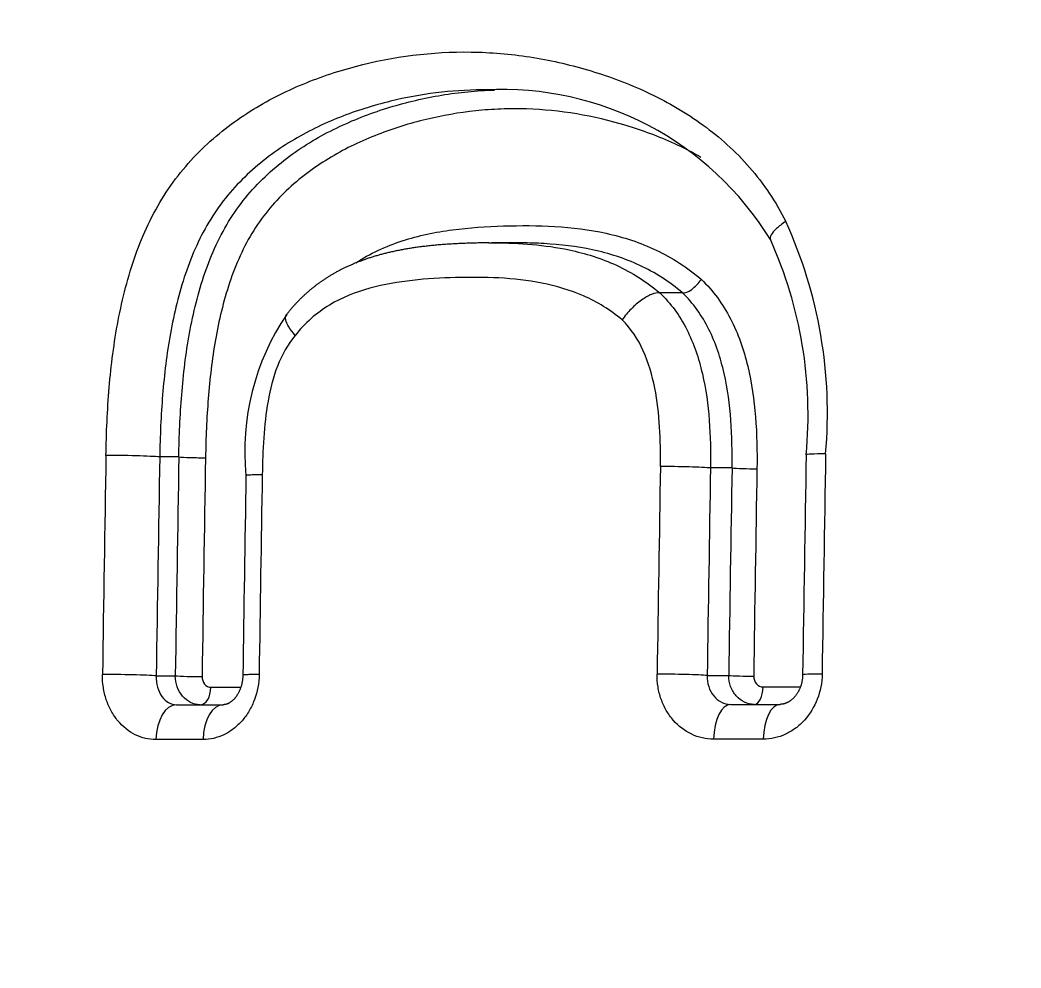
# Model space of a CAD drawing. Header units: millimetres. Extents: x 976 to 9349, y -714 to 2211.
# Drawn here: x 5085.9393 to 5086.2166, y 129.4823 to 129.7447 of the extents above; entities that cross this region are included whole.
import ezdxf

# ---------------------------------------------------------------- set-up
doc = ezdxf.new("R2010")
doc.units = ezdxf.units.MM
doc.layers.add('Wbudowane', color=175, linetype='Continuous')

# ---------------------------------------------------------------- blocks, each defined once
blk = doc.blocks.new('Z$W@#9123')
for p, q in [((19.38118613289663, 38.55427107075252), (19.38118010511084, 38.56462207614913)), ((19.38600522553736, 38.54532535075509), (19.38599677985269, 38.55900404369777)), ((19.39564587380454, 38.55433814771663), (19.39565527575945, 38.54059666810326)), ((19.32055024145978, 38.54568304126838), (19.32055024145978, 38.53971975741365)), ((19.37800959167288, 38.53881040770557), (19.37800959167288, 38.54477088522799)), ((19.27208130135699, 38.53198144305179), (19.27208130135699, 38.53199002046358)), ((19.27208130135699, 38.53198144305179), (19.27208130135699, 38.52568396812808)), ((19.27208025999926, 38.52566499262343), (19.2720813013571, 38.52568396812808)), ((19.2582080192235, 38.48583748031456), (19.2582080192235, 38.47917399063431)), ((19.38128012962187, 38.40133629078878), (19.38127477028308, 38.40962931501576)), ((19.38610259151409, 38.39181839673165), (19.38609414582936, 38.40476470796079)), ((19.39575041101409, 38.39917440178192), (19.39575908852117, 38.38612594820052)), ((19.31749968255878, 38.39245698717332), (19.31749968255878, 38.38716446159901)), ((19.37810695764955, 38.38620230301967), (19.37810695764955, 38.39149528872485))]:
    blk.add_line(p, q)
for centre, radius, start, end in [((19.30542329688615, 38.44399307489243), 0.1281161780369431, 84.97205439885212, 114.5135440168393), ((19.83350672272172, 68.84161808874842), 30.27441410279125, 269.0217793995511, 269.1371817651633), ((19.30572873699953, 38.44911414110538), 0.1176269553171522, 84.55283770315631, 114.3010668948903), ((19.80438265262899, 67.11588837291993), 28.55383629448782, 269.0217653044812, 269.1440666872371), ((19.3029818177589, 38.48197222638578), 0.08725029779065846, 121.5718861554236, 182.981243473254), ((19.83475503439968, 69.16834727335959), 30.62007447712903, 269.0381601149468, 269.1456491688966), ((19.83470868366487, 69.12379060823764), 30.5824299440192, 269.0366855497595, 269.1443484645482), ((19.834966609069, 69.22849444262351), 30.69308579922921, 269.0396773070523, 269.1469519883557), ((19.8348249040875, 69.14678143499623), 30.62525624273844, 269.037064358017, 269.1446592747605), ((19.31598301866472, 38.47862051078778), 0.06789044542406945, 235.9969536717461, 275.6462812343119), ((19.83720607099718, 69.45291215859265), 31.04160632342514, 269.0497951187951, 269.1518742118067), ((19.81385780560009, 67.89962241830199), 29.49265586088807, 269.0457042726466, 269.153098225153), ((19.8391506223594, 69.32106333714023), 30.92560289842362, 269.0338610372052, 269.1461199722518), ((19.83883119433733, 69.33708319831135), 30.94901739784683, 269.0348156211318, 269.1470317447889), ((19.83922070275185, 69.34152714380934), 30.95875904949563, 269.0343983894067, 269.1465792160302), ((19.83886472385444, 69.4016929414372), 31.03380071743169, 269.0366583255458, 269.148651693981)]:
    blk.add_arc(centre, radius, start, end)
for centre, major_axis, ratio, start_param, end_param in [((19.31706489241685, 38.57621226105653), (0.0001700899543960466, 0.009998553365728191), 0.03773985912770284, 2.049056761693546, 3.141755180876853), ((19.37798695991779, 38.57523705359085), (0.0001500476697009756, 0.00999887422147433), 0.03344999450202723, 2.049397565278416, 3.14160594815662), ((19.39599677836424, 38.55900898863251), (0.009999998100312935, 6.163905891254373e-06), 0.4673549422720412, 3.141331826500065, 4.677003240590159), ((19.32054751336938, 38.55021457952898), (-8.406753488343634e-05, -0.00499929321500503), 0.0373215224755665, 0.4366573669021605, 2.06593588420918), ((19.38100522628156, 38.55190289850498), (-0.004999999043343861, -3.092984793284792e-06), 0.4739273326491362, 3.166369078430362, 4.675906583211041), ((19.37800686358241, 38.5493024234886), (-7.467336384930912e-05, -0.004999442357776773), 0.03329992944177212, 0.4365910152245949, 2.066185772252808), ((19.39600522404891, 38.54533029568984), (0.00999999808729627, 6.184985990032039e-06), 0.473636004929468, 3.141330867259278, 4.67709405638513), ((19.32055569764071, 38.53065668089243), (0.0001676128003343103, 0.009998595198786042), 0.03720975578859711, 0.4366554203367139, 2.072888483608857), ((19.37801504785386, 38.52974733118435), (0.0001488921944910182, 0.009998891494281126), 0.03320261696963859, 0.4365895036849956, 2.073103446055986), ((19.39609414434085, 38.40476965289577), (0.009999997885624251, 6.502880409153811e-06), 0.5598405142636769, 3.141314367263502, 4.677644812629371), ((19.38110259225829, 38.39847878788873), (-0.004999998926694116, -3.27613517842055e-06), 0.5718454395760992, 3.155154541312253, 4.676499348458181), ((19.31749695446831, 38.39698852543415), (8.423035173857342e-05, 0.004999290474437534), 0.03739120801941659, 3.578251237092005, 5.324124868341665), ((19.37810422955909, 38.39602682698546), (7.443888688091205e-05, 0.00499944585450468), 0.03319952957503056, 3.578182109382, 5.32381466534385), ((19.39610259002552, 38.3918233416664), (0.009999997858257947, 6.544832388544198e-06), 0.570060504365403, 3.141311988288197, 4.677658971133929), ((19.3175051387397, 38.3781013850778), (-0.0001685332573601872, -0.009998579726203105), 0.03740673445920994, 3.578251508486716, 5.334644249184576), ((19.37811241383048, 38.37713922649846), (-0.0001489564893833431, -0.009998890536669242), 0.0332163821282155, 3.578182370817659, 5.334292898025064)]:
    blk.add_ellipse(centre, major_axis=major_axis, ratio=ratio, start_param=start_param, end_param=end_param)
for points, knots in [([(19.37762097516321, 38.5706366469044), (19.3800035096553, 38.57060076081962), (19.38237177700267, 38.57013766629757), (19.38670968292331, 38.56846530138546), (19.38871917749725, 38.5672361845443), (19.39120973141041, 38.56497676029267), (19.391969353332, 38.56413957369455), (19.39327364409309, 38.56237791469971), (19.39382544455248, 38.56144985525611), (19.39472696828113, 38.55949878869455), (19.39507208552806, 38.55847868379692), (19.39552844607857, 38.55643052653818), (19.3956451518788, 38.55539189604269), (19.39564587380454, 38.55433814771663)], [0, 0, 0, 0, 0.2500000000000032, 0.2500000000000032, 0.5000000000000064, 0.5000000000000064, 0.6250000000000048, 0.6250000000000048, 0.7500000000000032, 0.7500000000000032, 0.8750000000000016, 0.8750000000000016, 1, 1, 1, 1]), ([(19.37783684120177, 38.56523783164766), (19.37796342851522, 38.56523493352915), (19.37818169810305, 38.56522940287073), (19.37854448085113, 38.56520496119356), (19.37890216904879, 38.56516871119129), (19.37925976742224, 38.56511977733248), (19.37961302581209, 38.56505878473126), (19.37996324830959, 38.56498542992063), (19.38030690001693, 38.56490100781775), (19.38064276085709, 38.56480595726998), (19.38096955715508, 38.56470094527549), (19.38129102465598, 38.56458487251871), (19.38160896949603, 38.56445694487343), (19.38190764337207, 38.56432392123816), (19.38218313971993, 38.56418992643853), (19.38243382326584, 38.56405827446542), (19.38269241978958, 38.56391193940476), (19.38296028720771, 38.56374779852626), (19.38323250161642, 38.56356636035321), (19.38349145898309, 38.56337902763312), (19.38373553201768, 38.56318771317319), (19.38396394358921, 38.56299388193588), (19.38417297314157, 38.56280188521691), (19.38438085667241, 38.56259543223996), (19.3845846896653, 38.56237554507311), (19.38478127357428, 38.56214368492897), (19.3849564908644, 38.56191782117048), (19.38510976086917, 38.56170170189512), (19.38524106496567, 38.56149898081708), (19.38536933439786, 38.56128151297276), (19.38549706947282, 38.56103947586598), (19.38561754422949, 38.56077798034312), (19.38571759848185, 38.56052698572694), (19.38579716132119, 38.5602930787943), (19.38585730899746, 38.56008290258137), (19.38590943855189, 38.5598606777171), (19.3859532708766, 38.55961684993304), (19.38598336169815, 38.55935461476088), (19.38599692106914, 38.5591414513749), (19.38599528662564, 38.5590335108086), (19.38599474528183, 38.55900160854139)], [0, 0, 0, 0, 0.02374778832969007, 0.04854914004392706, 0.07338671947088327, 0.09818560426705657, 0.1228748543989464, 0.1475481556750781, 0.1724837004495555, 0.1967170420261608, 0.2209013086024232, 0.2452190347395558, 0.2698474552248416, 0.2950106092558636, 0.3167888299471375, 0.3374837042885321, 0.3587014543552469, 0.3843588159406794, 0.4100501237638436, 0.4356606356084191, 0.4610877617703979, 0.4862468325569554, 0.5110145246648281, 0.5350917991546333, 0.563890841315667, 0.5921811518651279, 0.6196325932176466, 0.6460196190528282, 0.6711727700027156, 0.6954142660739271, 0.7281959759902892, 0.7610814665569361, 0.7927539890476571, 0.8228935593212271, 0.851326380949526, 0.8785088860311381, 0.9135615228364566, 0.9505234824446797, 0.987515244723567, 1, 1, 1, 1]), ([(19.31710299466033, 38.37227864359375), (19.31080238384396, 38.37238459933565), (19.30452887879977, 38.37265771815487), (19.2920652691177, 38.37371694261537), (19.28587473640664, 38.37450038112047), (19.27668129423733, 38.3762436454756), (19.27363232567444, 38.37692016174901), (19.26757289977348, 38.3785103401508), (19.26454619427835, 38.37943081831304), (19.25575228567192, 38.3825602392601), (19.2502207776601, 38.38513979688878), (19.24257609004206, 38.38999018881441), (19.240139729041, 38.39177359831206), (19.23561820265456, 38.39553027100533), (19.23351035518766, 38.39751686496402), (19.22758734810822, 38.40376419719996), (19.22414801620431, 38.40835577441703), (19.21831936295223, 38.41784342629308), (19.215897338746, 38.42276188323376), (19.21181759791267, 38.43288288332883), (19.21015517208355, 38.43811818551353), (19.20624925013385, 38.45393392586629), (19.2050744401634, 38.46461735794833), (19.20558166280847, 38.48084930171899), (19.20613891106211, 38.48632665263131), (19.20798777377303, 38.49708029616249), (19.20927518666775, 38.50238027311457), (19.21253194487093, 38.51283330432739), (19.21450135535321, 38.51798638893251), (19.21812592916717, 38.52556133560665), (19.21945304290051, 38.52807056734878), (19.22234398120929, 38.53297365460639), (19.22390162406498, 38.5353589775973), (19.22726730314264, 38.53998004154141), (19.22907525512107, 38.54221583492676), (19.23297518710689, 38.54651600941452), (19.23507885768072, 38.54859041835243), (19.24179633388621, 38.55444037215898), (19.24675860784185, 38.55780538998874), (19.25226682680761, 38.56056127280067)], [0, 0, 0, 0, 0.06250000000000022, 0.06250000000000022, 0.1250000000000004, 0.1250000000000004, 0.156250000000001, 0.156250000000001, 0.1875000000000015, 0.1875000000000015, 0.2500000000000022, 0.2500000000000022, 0.2812500000000023, 0.2812500000000023, 0.3125000000000024, 0.3125000000000024, 0.3750000000000026, 0.3750000000000026, 0.4375000000000027, 0.4375000000000027, 0.5000000000000028, 0.5000000000000028, 0.6250000000000006, 0.6250000000000006, 0.6875000000000003, 0.6875000000000003, 0.7500000000000001, 0.7500000000000001, 0.8124999999999999, 0.8124999999999999, 0.8437499999999999, 0.8437499999999999, 0.8749999999999999, 0.8749999999999999, 0.9062499999999999, 0.9062499999999999, 0.9374999999999999, 0.9374999999999999, 1, 1, 1, 1]), ([(19.25226682680761, 38.56056127280067), (19.25293461155707, 38.5595695500092), (19.25362170054802, 38.55868617649867), (19.25490083027717, 38.55730665882743), (19.25550757959491, 38.55679401664497), (19.25654380505898, 38.55621897066885), (19.25697963691397, 38.55615064871222), (19.25729976331507, 38.55630950511932)], [0, 0, 0, 0, 0.333467315511973, 0.333467315511973, 0.6669346310239459, 0.6669346310239459, 0.9999999999999999, 0.9999999999999999, 0.9999999999999999, 0.9999999999999999]), ([(19.26835943311693, 38.53718315020888), (19.26989124541774, 38.53879911425042), (19.27156831020159, 38.54027565662113), (19.27519899416376, 38.5429622923275), (19.27716994102451, 38.5441801819868), (19.28331783591972, 38.54737284521002), (19.28773247053289, 38.5489132044554), (19.29699659828265, 38.55114775793572), (19.30169395932887, 38.55180959859194), (19.31116914140694, 38.55257216736891), (19.31594768517863, 38.55266791298209), (19.32075163170987, 38.55258725524209)], [0, 0, 0, 0, 0.1250000000000006, 0.1250000000000006, 0.2500000000000013, 0.2500000000000013, 0.5000000000000009, 0.5000000000000009, 0.7500000000000004, 0.7500000000000004, 1, 1, 1, 1]), ([(19.37818882871085, 38.55167684228945), (19.37898099529531, 38.55166502802399), (19.37975473323405, 38.55193900414338), (19.38086048332485, 38.55289476191115), (19.38118654086668, 38.5535730384006), (19.38118613289663, 38.55427107075252)], [0, 0, 0, 0, 0.5, 0.5, 1, 1, 1, 1]), ([(19.38600387979386, 38.55177226399405), (19.38596538737499, 38.54992313909815), (19.38510374606727, 38.54812560270557), (19.38292593321768, 38.54618366473073), (19.38203920173709, 38.54565577102062), (19.38010278781684, 38.54494629269357), (19.37906621374259, 38.5447652935145), (19.37800959167288, 38.54477088522799)], [0, 0, 0, 0, 0.494076103051788, 0.494076103051788, 0.747038051525894, 0.747038051525894, 1, 1, 1, 1]), ([(19.32055024145978, 38.54568304126838), (19.31612222135811, 38.54575982690676), (19.31171639191331, 38.5456829803461), (19.30297634938819, 38.54503193260803), (19.29864144055631, 38.5444624883462), (19.29008747842477, 38.54252076423836), (19.28597153451125, 38.54116558125247), (19.28026391983002, 38.53832320819834), (19.27842791117149, 38.53722972789978), (19.27505170107236, 38.53479992875918), (19.27349636376499, 38.53345787102239), (19.27208130135699, 38.53198144305179)], [0, 0, 0, 0, 0.2499999999999977, 0.2499999999999977, 0.4999999999999954, 0.4999999999999954, 0.7499999999999931, 0.7499999999999931, 0.8749999999999966, 0.8749999999999966, 1, 1, 1, 1]), ([(19.37800959167288, 38.53881040770557), (19.37907297573048, 38.53877412229781), (19.38011333754594, 38.53891650695391), (19.38205071515495, 38.53953199316402), (19.38293523263127, 38.54000491041711), (19.38513990100836, 38.5418013992894), (19.38600638009126, 38.54352252668468), (19.38600522553736, 38.54532535075509)], [0, 0, 0, 0, 0.2500000000000172, 0.2500000000000172, 0.5000000000000344, 0.5000000000000344, 1, 1, 1, 1]), ([(19.27208130135699, 38.52568396812808), (19.27350057750942, 38.52719425224768), (19.27506380480827, 38.52857139237221), (19.27846556423094, 38.53106825279042), (19.28030163937888, 38.53218220663939), (19.28410427449757, 38.53411394051204), (19.2860848993987, 38.53494280737618), (19.2901791401838, 38.53637048977134), (19.29230338177661, 38.5369706075569), (19.29869069425598, 38.53844875988398), (19.3030114194338, 38.5390309301838), (19.31172957766898, 38.53970350671398), (19.31612773106821, 38.53978926543641), (19.32055024145978, 38.53971975741365)], [0, 0, 0, 0, 0.1250000000000012, 0.1250000000000012, 0.2500000000000023, 0.2500000000000023, 0.3750000000000035, 0.3750000000000035, 0.5000000000000047, 0.5000000000000047, 0.7500000000000023, 0.7500000000000023, 1, 1, 1, 1]), ([(19.39565527575945, 38.54059666810326), (19.39565671282975, 38.53849344109994), (19.39518197346746, 38.53641289406346), (19.3933924199697, 38.5326141278565), (19.39205571984292, 38.5308605406658), (19.38956928379076, 38.5286954178232), (19.38864395158242, 38.52803673186736), (19.38668758415417, 38.52690967282319), (19.38565320034115, 38.52643538438065), (19.38347066099266, 38.52566724026292), (19.38232509181, 38.52537730865288), (19.38001868311949, 38.52500603393401), (19.37884581176729, 38.52491988986253), (19.37765238377227, 38.52493770833507)], [0, 0, 0, 0, 0.2499999999999934, 0.2499999999999934, 0.4999999999999869, 0.4999999999999869, 0.6249999999999901, 0.6249999999999901, 0.7499999999999934, 0.7499999999999934, 0.8749999999999967, 0.8749999999999967, 1, 1, 1, 1]), ([(19.23453730715795, 38.5370655927079), (19.23316526267979, 38.5347034655681), (19.231922105075, 38.53228512331862), (19.22876698431833, 38.52543762172559), (19.22709662387416, 38.52091175985447), (19.222989650621, 38.50731215400742), (19.2214252019171, 38.49809241084427), (19.22106399532333, 38.48636820933848), (19.22107236444856, 38.48400834457016), (19.22124915344335, 38.47932839658006), (19.22175285318883, 38.47234836554662), (19.22294922239644, 38.46548518065174), (19.22512649074508, 38.45643407775833), (19.22649955661797, 38.4519576629441), (19.22994072192154, 38.4431179966557), (19.23199572524709, 38.43879775917094), (19.23566379517302, 38.43261596655725), (19.23698692962682, 38.43060028682521), (19.23987101326401, 38.42667318000622), (19.24143936214097, 38.42475342118814), (19.24653244051143, 38.41923903684619), (19.25036493982799, 38.41595979488875), (19.25698146438964, 38.41181237263959), (19.25935353039682, 38.410554051399), (19.26421200830794, 38.4083399335766), (19.2667098923215, 38.40737361096035), (19.27436866914758, 38.40481232951265), (19.27973019511217, 38.40354685918055), (19.29047966637773, 38.40166102713442), (19.29589146679086, 38.40103073232513), (19.30676288032436, 38.4001734984638), (19.31222282059395, 38.39994933258026), (19.31769835735025, 38.3998569867033)], [0, 0, 0, 0, 0.0414559929501517, 0.0414559929501517, 0.1151901473385996, 0.1151901473385996, 0.2626584561154954, 0.2626584561154954, 0.2995255333097199, 0.2995255333097199, 0.3363926105039445, 0.4101267648923946, 0.4101267648923946, 0.4838609192808446, 0.4838609192808446, 0.5575950736692947, 0.5575950736692947, 0.5944621508635193, 0.5944621508635193, 0.6313292280577439, 0.6313292280577439, 0.7050633824461938, 0.7050633824461938, 0.7419304596404197, 0.7419304596404197, 0.7787975368346455, 0.7787975368346455, 0.8525316912230969, 0.8525316912230969, 0.9262658456115486, 0.9262658456115486, 1, 1, 1, 1]), ([(19.26377272442949, 38.44146417808111), (19.26246322598831, 38.4434413364545), (19.26131465355093, 38.44549706616817), (19.25926515387852, 38.44982462969324), (19.25838367511994, 38.45208537737903), (19.2561662101744, 38.45889700504586), (19.25522702178114, 38.46352812975488), (19.25398179404652, 38.47290989836233), (19.2536809076293, 38.47766780309621), (19.25338594687793, 38.4871566101765), (19.25338449581392, 38.49190596526046), (19.2539560018019, 38.50139343762567), (19.25452661847157, 38.50613171024838), (19.25608359352259, 38.51321072242467), (19.25672382090823, 38.51557160473817), (19.25826185291339, 38.520181352176), (19.26006087226421, 38.524700416717), (19.2624482113788, 38.52901187040266), (19.26516366083018, 38.5332061147576), (19.26668869035802, 38.5352452096497), (19.26835943311693, 38.53718315020888)], [0, 0, 0, 0, 0.06914074773913184, 0.06914074773913184, 0.1407453056053518, 0.1407453056053518, 0.2839544213377935, 0.2839544213377935, 0.4271635370702354, 0.4271635370702354, 0.5703726528026771, 0.5703726528026771, 0.7135817685351189, 0.7135817685351189, 0.7851863264013392, 0.7851863264013392, 0.8567908842675594, 0.9283954421337799, 0.9283954421337799, 1, 1, 1, 1]), ([(19.27208130135699, 38.53199002046358), (19.27214543040373, 38.53262668135949), (19.27177730886018, 38.53355213145414), (19.27040286700782, 38.53546940056526), (19.26939276184555, 38.53645813065782), (19.26835943311693, 38.53718315020888)], [0, 0, 0, 0, 0.5, 0.5, 1, 1, 1, 1]), ([(19.27208130135699, 38.53199002046358), (19.27050552128418, 38.5301583584785), (19.26907182359855, 38.5282291760775), (19.26652895741393, 38.52426206002042), (19.2643022038846, 38.52018212757844), (19.26263642772682, 38.51590363274727), (19.26121633458416, 38.51153924380719), (19.26062816223697, 38.50930585440892), (19.25920162719098, 38.5026166461339), (19.25868206000172, 38.49813787032713), (19.2582996384665, 38.49155104282249), (19.25823506940208, 38.48944803178665), (19.25821477003541, 38.4873445384992)], [0, 0, 0, 0, 0.1441528263800181, 0.1441528263800181, 0.2883056527600362, 0.4324584791400544, 0.4324584791400544, 0.5766113055200724, 0.5766113055200724, 0.8649169582801095, 0.8649169582801095, 1, 1, 1, 1]), ([(19.25820775621321, 38.47993972123822), (19.25823765440634, 38.48687667698573), (19.25872645553358, 38.49382589394691), (19.2611118115675, 38.50502887085804), (19.26246485959234, 38.50939073230165), (19.26540332147943, 38.51577308129185), (19.26653597343858, 38.51786804465792), (19.26908379393711, 38.52188129161232), (19.27050467129584, 38.5238130655016), (19.27208025999926, 38.52566499262343)], [0, 0, 0, 0, 0.4334263605593128, 0.4334263605593128, 0.7167131802796564, 0.7167131802796564, 0.8583565901398281, 0.8583565901398281, 1, 1, 1, 1]), ([(19.27208025999926, 38.52566499262343), (19.27201429632163, 38.52502511308944), (19.27215686711475, 38.52425094966588), (19.27283521061224, 38.52251567851818), (19.2733714892027, 38.52156204006837), (19.27474703663398, 38.51963678993002), (19.275596849983, 38.51865246208649), (19.27745786819372, 38.51682640964873), (19.27849708333213, 38.515958761619), (19.27952920148226, 38.51523354178971)], [0, 0, 0, 0, 0.25, 0.25, 0.5, 0.5, 0.75, 0.75, 1, 1, 1, 1]), ([(19.32014890564921, 38.52585021875097), (19.31647871682213, 38.52591191346573), (19.31282618111464, 38.52586082571702), (19.30557739440741, 38.52539773897411), (19.30198052383327, 38.52498969916587), (19.29487880031485, 38.52358295110321), (19.29134487311859, 38.52256879146967), (19.28488852628237, 38.51965163945488), (19.2819063800456, 38.51769134661163), (19.27952920148226, 38.51523354178971)], [0, 0, 0, 0, 0.25, 0.25, 0.5, 0.5, 0.75, 0.75, 1, 1, 1, 1]), ([(19.27952920148226, 38.51523354178971), (19.2781456848212, 38.51359584161605), (19.27690843895658, 38.51188376539471), (19.2747076084022, 38.50832138199848), (19.27373960788634, 38.5064590578595), (19.27125869515743, 38.50081313538271), (19.27014123199035, 38.49695290702607), (19.26781571975778, 38.48520005399791), (19.26761613649501, 38.47711404873621), (19.26794655878388, 38.46511514247118), (19.26816003232148, 38.46113153346346), (19.26903698063654, 38.45321010138764), (19.26970129959346, 38.44924963178528), (19.27183948278605, 38.44150518252582), (19.27329700479049, 38.43774366717139), (19.27759837441124, 38.43059977541475), (19.28035433653253, 38.42741429874332), (19.28386416720508, 38.42470230406002)], [0, 0, 0, 0, 0.06249999999999795, 0.06249999999999795, 0.1249999999999959, 0.1249999999999959, 0.2499999999999952, 0.2499999999999952, 0.4999999999999969, 0.4999999999999969, 0.6249999999999977, 0.6249999999999977, 0.7499999999999984, 0.7499999999999984, 0.8749999999999992, 0.8749999999999992, 1, 1, 1, 1]), ([(19.31749968255878, 38.39245698717332), (19.31174131246058, 38.39255226876753), (19.30600014753196, 38.39279114020314), (19.29457137857065, 38.3937155933495), (19.28888343004888, 38.39439826264538), (19.27758903931107, 38.39644407287983), (19.27196830802154, 38.3978167532307), (19.26394803719199, 38.40057960978334), (19.26133299537673, 38.40162020537355), (19.25624586739593, 38.40399569514921), (19.25376640697033, 38.40533936892189), (19.24683662061511, 38.40974653025546), (19.24279898161518, 38.41320534146462), (19.23742243132148, 38.4190093634918), (19.23575950990585, 38.42103391712544), (19.23270272172505, 38.42517065602419), (19.23129929325739, 38.42729329899748), (19.22740781145581, 38.43380222926703), (19.22522786789222, 38.43834643421451), (19.22157303676317, 38.44766347709947), (19.22011659237637, 38.45238066762613), (19.2178102700841, 38.46191831126612), (19.21696648979253, 38.46674025866332), (19.21619124362661, 38.4740557943137), (19.21601462767904, 38.47650808345429), (19.21591052363573, 38.47929279916298), (19.21590003897865, 38.47961149597495), (19.21589097205373, 38.47993046059219)], [0, 0, 0, 0, 0.1045528799558072, 0.1045528799558072, 0.2091057599116144, 0.2091057599116144, 0.3136586398674217, 0.3136586398674217, 0.365935079845325, 0.365935079845325, 0.4182115198232283, 0.4182115198232283, 0.5227643997790372, 0.5227643997790372, 0.5750408397569421, 0.5750408397569421, 0.627317279734847, 0.627317279734847, 0.7318701596906576, 0.7318701596906576, 0.8364230396464681, 0.8364230396464681, 0.9409759196022786, 0.9409759196022786, 0.9932523595801832, 0.9932523595801832, 0.9999999999999999, 0.9999999999999999, 0.9999999999999999, 0.9999999999999999]), ([(19.25820966236716, 38.47835615227382), (19.2582096654881, 38.47833875227184), (19.25820965774921, 38.47779550304472), (19.25822493869032, 38.47660816586836), (19.25825623035985, 38.47489819098041), (19.25830643139784, 38.47310036021167), (19.25836940630404, 38.47133025354515), (19.25844578231977, 38.46962445242389), (19.25853481556135, 38.46798196412783), (19.25864000110607, 38.46635632748803), (19.25876315327423, 38.46474325322811), (19.25890001795312, 38.46319567129899), (19.25905060666281, 38.46170414565631), (19.25921431902771, 38.46026547261772), (19.25939074923542, 38.45887749954886), (19.25957938716192, 38.4575394623696), (19.25978025475922, 38.45624590097941), (19.2599936599168, 38.45499072268535), (19.26021978411973, 38.45376954690846), (19.26045878291654, 38.45257883608406), (19.26071078066462, 38.45141568723147), (19.26097586952642, 38.45027787702384), (19.26125280157652, 38.44916840011842), (19.26154095580989, 38.44808801911154), (19.26183953191241, 38.44703801328274), (19.26214913643821, 38.44601451789936), (19.26247014418823, 38.44501497671217), (19.26280279286414, 38.44403752744347), (19.26314729476007, 38.4430805849529), (19.26350384139488, 38.44214278438039), (19.2638726167034, 38.44122292889574), (19.2642537667935, 38.44032001459414), (19.2646475253207, 38.43943300320439), (19.26503897223432, 38.43859328286067), (19.26543541034971, 38.43778080207062), (19.26584117093478, 38.43698532154576), (19.26627312855067, 38.43617613535889), (19.26672268454729, 38.43537152720637), (19.26718314425256, 38.43458349555476), (19.26765390952949, 38.43381259500075), (19.26813427352818, 38.4330594699311), (19.2686255713665, 38.43232171913201), (19.26912822658028, 38.43159817491096), (19.26964365043449, 38.43088671718647), (19.27017094125705, 38.43018849309124), (19.27071010654208, 38.42950334498892), (19.27126117954435, 38.4288311041937), (19.27182420265763, 38.42817160950267), (19.27239922281979, 38.42752471250765), (19.27298629793086, 38.42689027457936), (19.27358579740877, 38.4262678482603), (19.27419793800857, 38.42565714713874), (19.27482313093338, 38.42505777125757), (19.27546084176123, 38.42447020268764), (19.27611268570922, 38.42389300951641), (19.27677275018084, 38.42333144379609), (19.27743005910423, 38.42279299908705), (19.27782674576213, 38.42248325914329), (19.2780438428768, 38.42231418139772)], [0, 0, 0, 0, 0.000794658801590332, 0.02876299024221665, 0.05771994309688381, 0.0878062717783851, 0.1193328365230736, 0.1472715349573512, 0.1738593902187001, 0.2021646640229662, 0.2291873748091166, 0.2551013722121162, 0.2800821466031086, 0.3042687099425179, 0.3275397485194383, 0.3499373042925396, 0.371612787787022, 0.3926621797053272, 0.4131624349543493, 0.4331768810236951, 0.4527586002934443, 0.4719527966020085, 0.4907859436031423, 0.5090547608954971, 0.5268580977750924, 0.5442643176120487, 0.5613156358931822, 0.5780484926216254, 0.5944948597419044, 0.6106830830820542, 0.6266385292977934, 0.6423840918560834, 0.6579405923462732, 0.6733271028470433, 0.686879665608216, 0.7012058446352264, 0.715988822254345, 0.7306045959717736, 0.7450412600887116, 0.7592931448073325, 0.7733566187037582, 0.7872114012507372, 0.8010340335002475, 0.8147636575129091, 0.8284060886230291, 0.8419699859778357, 0.8554637781680158, 0.8688956762386255, 0.8822736942872328, 0.8956061800894043, 0.9088999174386168, 0.9221864218849167, 0.9354633667807569, 0.9487374969749598, 0.9620141104395933, 0.9752990848599248, 0.9885990614940982, 1, 1, 1, 1]), ([(19.21584845334377, 38.47640580669031), (19.21588907159412, 38.46787978045199), (19.21695277991017, 38.45944942251504), (19.22015397163875, 38.44633914629594), (19.22164115709148, 38.44159093979783), (19.22528793456206, 38.43241204528886), (19.22745090283337, 38.42795224420615), (19.23266033375302, 38.41935569490283), (19.23574220801282, 38.41518771678329), (19.24108471083622, 38.40952680717464), (19.24298998289476, 38.40772985231797), (19.24709191789475, 38.40434184277365), (19.24931101105358, 38.40273793994743), (19.25629462737174, 38.39840804484925), (19.26136973599381, 38.39614139242781), (19.26943195841989, 38.39340402550897), (19.27219551538496, 38.39260516484956), (19.27772823903393, 38.39122513381767), (19.28051417175368, 38.39063800938197), (19.28891883960023, 38.38912348958502), (19.29458392837466, 38.388440258213), (19.30599648923049, 38.38750961873393), (19.31175179726785, 38.38726481762751), (19.31749968255878, 38.38716446159901)], [0, 0, 0, 0, 0.1791315361831692, 0.1791315361831692, 0.281740094160273, 0.281740094160273, 0.3843486521373765, 0.3843486521373765, 0.4869572101144803, 0.4869572101144803, 0.5382614891030321, 0.5382614891030321, 0.5895657680915839, 0.5895657680915839, 0.6921743260686878, 0.6921743260686878, 0.7434786050572398, 0.7434786050572398, 0.7947828840457919, 0.7947828840457919, 0.8973914420228959, 0.8973914420228959, 1, 1, 1, 1]), ([(19.28386416720508, 38.42470230406002), (19.28223773979926, 38.42326765645134), (19.28065270095522, 38.42231831838671), (19.27890876568506, 38.42197803180375), (19.27843745818404, 38.42203937939053), (19.27807812416575, 38.42228715237206), (19.27806047140223, 38.42230005232727), (19.27804321007216, 38.42231340973944)], [0, 0, 0, 0, 0.655121648171596, 0.655121648171596, 0.9826824722573233, 0.9826824722573233, 1, 1, 1, 1]), ([(19.28386416720508, 38.42470230406002), (19.28632711629086, 38.42261465571119), (19.28918445981594, 38.42102264705318), (19.2954625819915, 38.41857502085304), (19.29875039373565, 38.41775638085596), (19.30540935977308, 38.41657436962601), (19.30881038002161, 38.41621111969062), (19.31561358445617, 38.41573918789732), (19.31902040488922, 38.41563105651312), (19.32242934490358, 38.41557451405902)], [0, 0, 0, 0, 0.25, 0.25, 0.5, 0.5, 0.75, 0.75, 1, 1, 1, 1]), ([(19.37772675838164, 38.41470663862447), (19.3801235570786, 38.41467115397541), (19.38250648741814, 38.41422277913148), (19.38577352151543, 38.41301257105556), (19.38682846312071, 38.41251363363062), (19.38879675511402, 38.4113558195304), (19.38970189617169, 38.41070449967583), (19.39135836844611, 38.40926131274205), (19.39211418507426, 38.40846087619275), (19.39340797746314, 38.40678299498541), (19.39395441557036, 38.40590046838452), (19.39484589531997, 38.40404842414978), (19.39518575918993, 38.4030834195371), (19.39563514214245, 38.40114779712621), (19.39574975064545, 38.4001675215286), (19.39575041101409, 38.39917440178192)], [0, 0, 0, 0, 0.2499999999999937, 0.2499999999999937, 0.3749999999999947, 0.3749999999999947, 0.4999999999999958, 0.4999999999999958, 0.6249999999999968, 0.6249999999999968, 0.7499999999999979, 0.7499999999999979, 0.8749999999999989, 0.8749999999999989, 1, 1, 1, 1]), ([(19.37793618202932, 38.4101872594033), (19.37800878026945, 38.41018642210861), (19.37818194933089, 38.41018418810222), (19.37849526832844, 38.41016796189683), (19.37885189929597, 38.41013962965553), (19.37920997947896, 38.41009951744331), (19.3795631504583, 38.41004866238814), (19.37991125152138, 38.40998723564917), (19.38025671632187, 38.40991471990742), (19.38059560112407, 38.40983246172664), (19.38092671243487, 38.40974077909914), (19.38124720678292, 38.40964091729256), (19.38156190188153, 38.40953155656803), (19.38187235063248, 38.4094120986656), (19.38217995845531, 38.40928181126128), (19.38246554660867, 38.40914929575797), (19.38272831912411, 38.40901730982637), (19.38298065175019, 38.40888106267334), (19.38323801333689, 38.40873114639498), (19.38349583664967, 38.40856861136081), (19.38374161415226, 38.40840122684585), (19.38397465811693, 38.40822996626798), (19.38418229699397, 38.40806542882501), (19.38436506495907, 38.40791028353146), (19.38454446646926, 38.40774806204263), (19.38473240353102, 38.40756498605924), (19.3849224135102, 38.40736327758782), (19.38509292906235, 38.40716625224468), (19.38524284205073, 38.40697773721286), (19.38537235114597, 38.40680038820778), (19.38548181618427, 38.40663699551556), (19.38558548849466, 38.40646797656996), (19.38568727450138, 38.40628388808477), (19.38578127351411, 38.40609149304942), (19.38585861891761, 38.40591151799799), (19.38591994240284, 38.40574822784492), (19.38596908749452, 38.405596732513), (19.38600731265382, 38.40545747525675), (19.38604550253859, 38.40528615311496), (19.38607544102581, 38.40509516399675), (19.38609226792107, 38.40490685803275), (19.38609232468275, 38.40480671159025), (19.38609216179316, 38.40476119385357)], [0, 0, 0, 0, 0.01274433960342889, 0.03579671730678854, 0.05895464313284662, 0.08212275381573797, 0.1051760578950141, 0.1280246570469196, 0.1508278542519526, 0.1742245412549213, 0.1967206555062458, 0.2191933575583687, 0.2417878075352585, 0.2646629498001221, 0.2880115988725755, 0.3120331452889613, 0.3317940995623617, 0.352190686238335, 0.3757758677273285, 0.399454071862745, 0.423210564069745, 0.4470245140355484, 0.4708773487695675, 0.4908878429671867, 0.5102250656722609, 0.5376605571180835, 0.5648615766141685, 0.5914999721033919, 0.6173791680295353, 0.6423505487090311, 0.6663159037649788, 0.6894741273424608, 0.7200030358293443, 0.7500445321325153, 0.7787241105741886, 0.805984073897505, 0.8318365914907974, 0.8591299978856671, 0.8881714429682737, 0.9306484688121615, 0.9732419525017515, 1, 1, 1, 1]), ([(19.3782828689836, 38.39889466246791), (19.37908080329589, 38.39888276904344), (19.37985720210708, 38.39914442285931), (19.38095840224207, 38.40004547411604), (19.38128055487118, 38.40068147025022), (19.38128012962187, 38.40133629078878)], [0, 0, 0, 0, 0.5, 0.5, 1, 1, 1, 1]), ([(19.38610116849281, 38.39834731017913), (19.38606165110843, 38.39653915269082), (19.38520168653304, 38.39478146393731), (19.38302692362311, 38.3928807192417), (19.3821396233551, 38.39236287514836), (19.38020288385371, 38.39166743797546), (19.37916472678017, 38.39148970954898), (19.37810695764955, 38.39149528872485)], [0, 0, 0, 0, 0.4939057152220754, 0.4939057152220754, 0.7469528576110377, 0.7469528576110377, 1, 1, 1, 1]), ([(19.37810695764955, 38.38620230301967), (19.3792144825602, 38.38616449538495), (19.38028988108528, 38.3862951838662), (19.38225329411296, 38.38684606066727), (19.38313358434664, 38.38726653183085), (19.38529020492871, 38.38882728793124), (19.38610372012903, 38.39028181596132), (19.38610259151409, 38.39181839673165)], [0, 0, 0, 0, 0.25, 0.25, 0.5, 0.5, 1, 1, 1, 1]), ([(19.39575908852117, 38.38612594820052), (19.39576040647398, 38.38414473265425), (19.39529244257909, 38.38218792027715), (19.39352449371569, 38.37860946313549), (19.39220193456504, 38.37695363088142), (19.38972981613182, 38.37490231781703), (19.38880857147615, 38.37427702143214), (19.3868510906334, 38.37320275253569), (19.38581461936786, 38.37275008189476), (19.38362414111145, 38.37201617496044), (19.38247011444969, 38.37173804756162), (19.38014495650651, 38.37138246983136), (19.37896136560897, 38.3713001404617), (19.37775569113109, 38.3713180576367)], [0, 0, 0, 0, 0.2499999999999969, 0.2499999999999969, 0.4999999999999938, 0.4999999999999938, 0.6249999999999953, 0.6249999999999953, 0.7499999999999969, 0.7499999999999969, 0.8749999999999984, 0.8749999999999984, 1, 1, 1, 1])]:
    blk.add_open_spline(points, degree=3, knots=knots)
for points in [[(19.25821477003541, 38.4873445384992), (19.25820992210743, 38.48684217878235), (19.25820759913591, 38.48633979155989), (19.25820762167814, 38.48583739028709)], [(19.25820863182179, 38.47836634462374), (19.2582058585707, 38.47889067960546), (19.25820549538389, 38.47941516536685), (19.25820775621321, 38.47993972123822)], [(19.21584857071923, 38.47744514521605), (19.21584684159126, 38.4770985411858), (19.21584680361553, 38.47675209503018), (19.21584845334377, 38.47640580669031)]]:
    blk.add_open_spline(points, degree=3)
for points, weights in [([(19.32242934490358, 38.41557451405902), (19.32246359793243, 38.41106102277331), (19.32266250295817, 38.4110570588582)], [1, 0.8325685723454019, 0.8951028429050208]), ([(19.37772675838164, 38.41470663862447), (19.37775774934818, 38.41019061546899), (19.37793620688996, 38.41018881051764)], [1, 0.8324874504342283, 0.8951359586073004])]:
    blk.add_rational_spline(points, weights, degree=2)
blk = doc.blocks.new('Z$W@#8064')
for radius, start, end in [(70.80954475725842, 251.1307322089801, 289.0395061360921), (74.80954475725842, 247.2742172103675, 292.8911089540759)]:
    blk.add_arc((34.90050864108127, 84.33183995590935, 3.975154876708984), radius, start, end)

msp = doc.modelspace()

# ---------------------------------------------------------------- block references
at = {"layer": 'Wbudowane'}
for name, p, rotation in [('Z$W@#8064', (5100.493409438378, 99.01624930514848), 90), ('Z$W@#9123', (5047.590857293802, 148.9412493051487), -90.00000000000001)]:
    msp.add_blockref(name, p, dxfattribs=dict(at, rotation=rotation))

doc.saveas('drawing.dxf')
